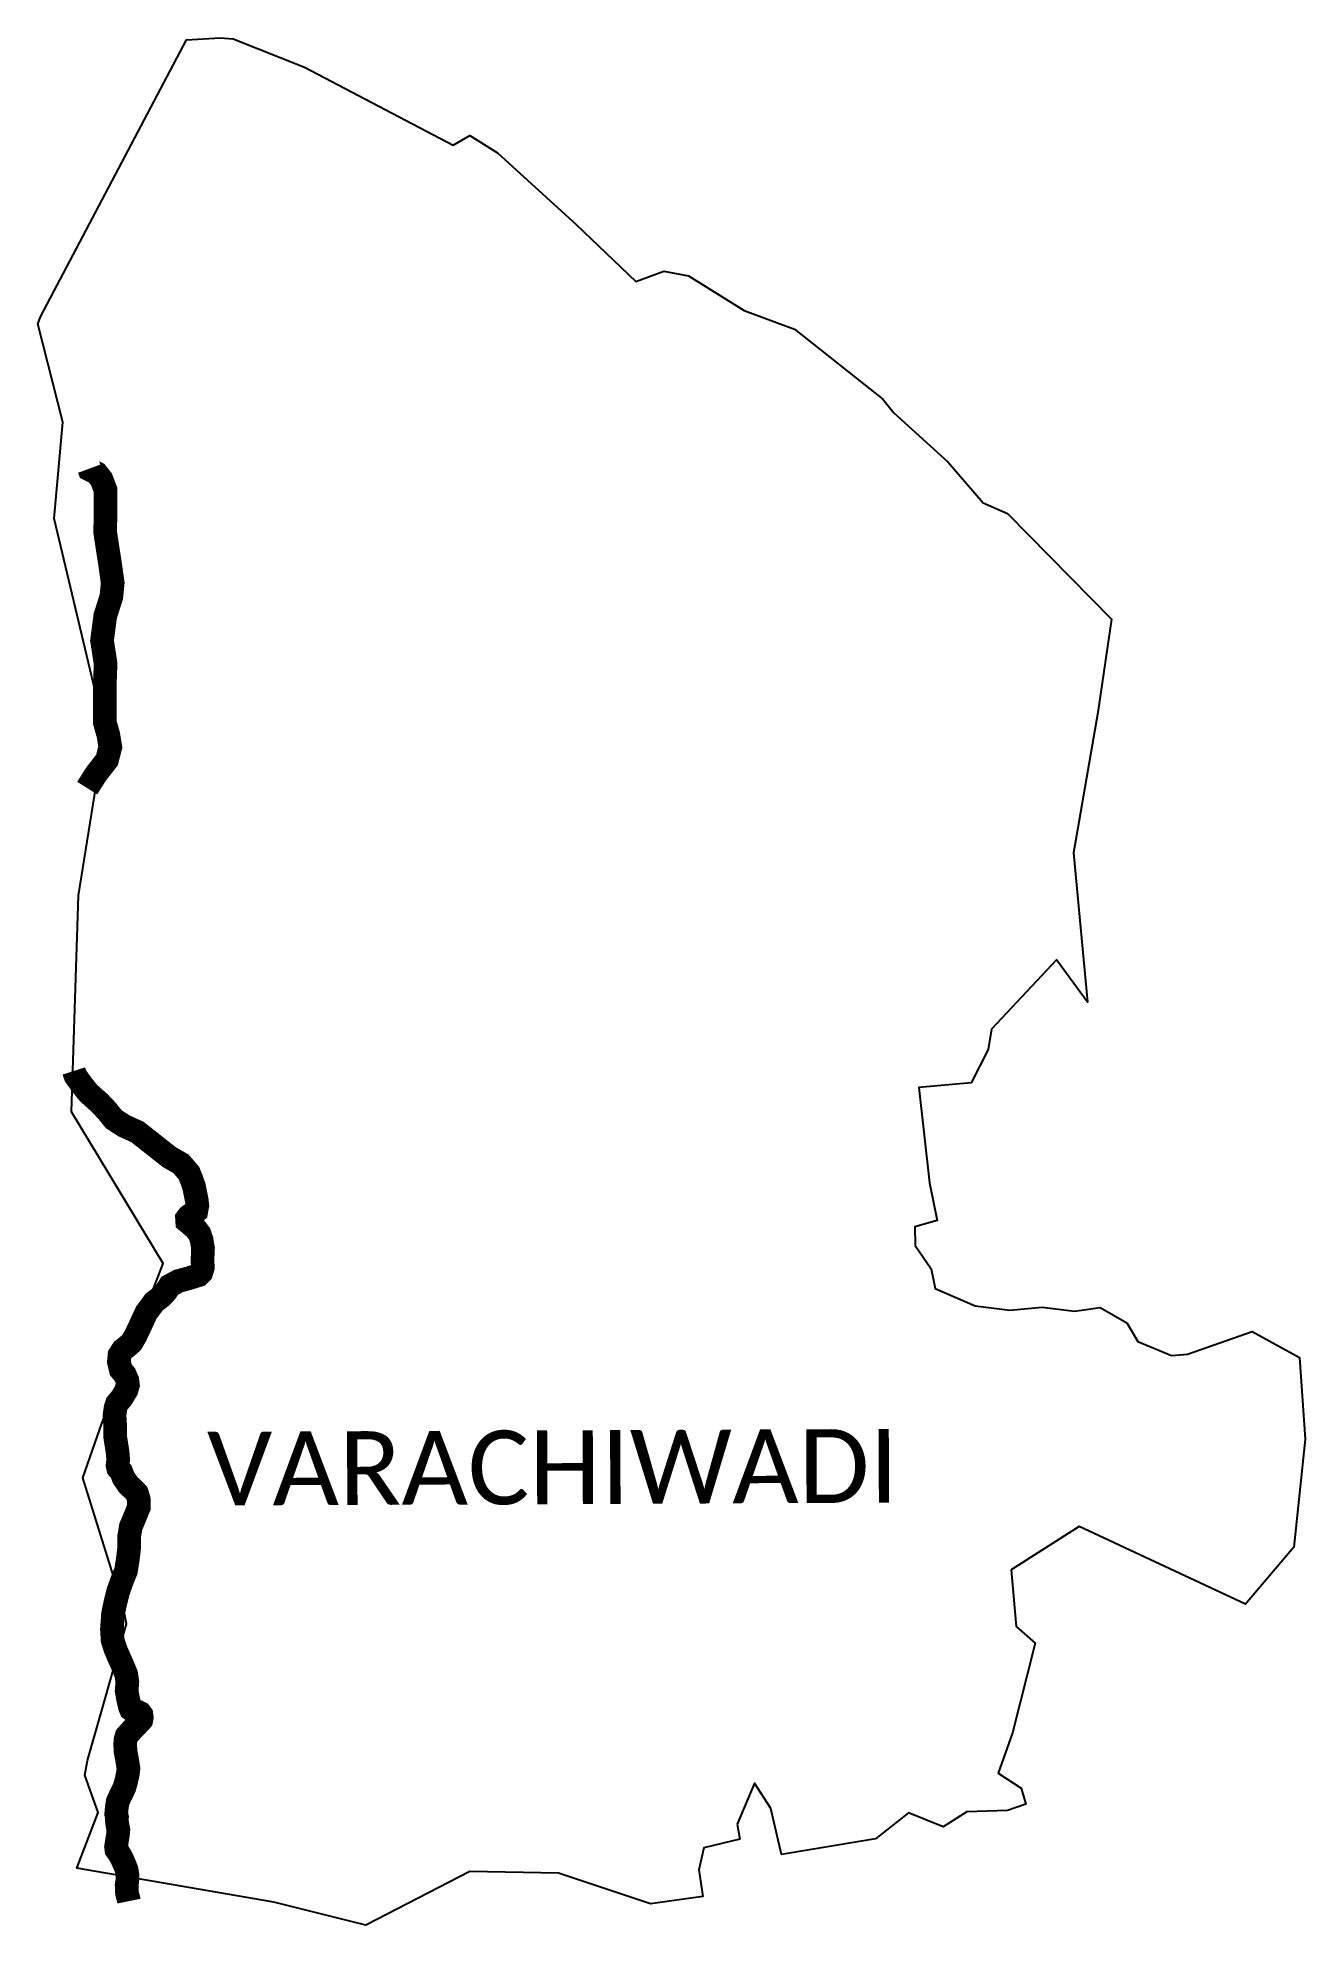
# Model space of a CAD drawing. Header units: metres. Extents: x 318300 to 321956, y 1850997 to 1876470.
# Drawn here: x 319276 to 321956, y 1850997 to 1854987 of the extents above; entities outside this region: 1.
import ezdxf

# ---------------------------------------------------------------- set-up
doc = ezdxf.new("R2010")
doc.units = ezdxf.units.M
for name, color, linetype in [('NATURALLY PROTECTED', 3, 'Continuous'), ('village', 3, 'Continuous'), ('VILLAGE NAME', 250, 'Continuous')]:
    doc.layers.add(name, color=color, linetype=linetype)
doc.styles.get("Standard").update_dxf_attribs({"font": 'Cambria Math.ttf'})

msp = doc.modelspace()

# ---------------------------------------------------------------- linework, layer by layer
at = {"layer": 'NATURALLY PROTECTED', "const_width": 50, "flags": 128}
msp.add_lwpolyline([(318325.5, 1876444.5), (318325.5, 1876444.5)], close=True, dxfattribs=at)
at = {"layer": 'NATURALLY PROTECTED', "color": 116, "true_color": 0x136734, "const_width": 50, "flags": 128}
for points in [[(319385.1, 1854076.1), (319385.8, 1854074.2), (319400.9, 1854066.6), (319410.9, 1854053.9), (319419.8, 1854030.7), (319419.1, 1853940.3), (319428.9, 1853876.8), (319434.9, 1853834.5), (319431.9, 1853805.1), (319419.1, 1853765), (319412.3, 1853712.9), (319419.8, 1853663.8), (319418.3, 1853624.5), (319418, 1853579.9), (319418, 1853540.1), (319425.6, 1853513.6), (319429.8, 1853487.6), (319422.7, 1853460.2), (319399.1, 1853429.9), (319380.9, 1853400.9)], [(319352.7, 1852803.1), (319356, 1852792.8), (319369.9, 1852773.6), (319384, 1852756), (319406.8, 1852735.8), (319422.6, 1852719.1), (319437.4, 1852700.8), (319458.9, 1852686.9), (319487.1, 1852674.1), (319554.6, 1852620.9), (319579.1, 1852606.9), (319596.1, 1852587.1), (319600.2, 1852577.1), (319606.7, 1852558.8), (319612.6, 1852529.5), (319613.8, 1852518.7), (319611.7, 1852507.2), (319604.8, 1852502.5), (319598.2, 1852498.2), (319595, 1852495.6), (319592, 1852491.5), (319592.4, 1852484.9), (319598.9, 1852479.3), (319610, 1852470), (319618.6, 1852458.4), (319623, 1852445.2), (319625.8, 1852428.3), (319624.7, 1852403.9), (319625.4, 1852387.6), (319622.1, 1852377), (319616.5, 1852371.5), (319593.9, 1852364.4), (319573.9, 1852359.1), (319555.5, 1852349.1), (319547.4, 1852336.6), (319536.2, 1852325), (319522.3, 1852314.6), (319516.7, 1852306.5), (319505.9, 1852292.2), (319493.5, 1852265.5), (319483.7, 1852244.4), (319474.8, 1852229.1), (319464.9, 1852220.4), (319456.4, 1852213.7), (319449.2, 1852202.6), (319447.9, 1852188.5), (319451.9, 1852171.6), (319460.5, 1852161.2), (319465.8, 1852149), (319467, 1852139.2), (319464, 1852128.6), (319454, 1852112.1), (319443.8, 1852099.8), (319440.8, 1852090.7), (319438.6, 1852075.1), (319440.1, 1852052.9), (319440, 1852030), (319442.8, 1852012.5), (319445.1, 1851997.9), (319446.5, 1851981.6), (319445.1, 1851969), (319446.5, 1851963.2), (319452.8, 1851956.2), (319457.7, 1851943.1), (319468.2, 1851927.9), (319478.1, 1851918.8), (319486, 1851910.5), (319489.8, 1851898.5), (319490.3, 1851881.2), (319479.7, 1851855.2), (319473.2, 1851840.1), (319469.7, 1851819.6), (319469.7, 1851795.6), (319467, 1851772.5), (319462.8, 1851746.1), (319454.8, 1851726.6), (319446.5, 1851703.2), (319440.3, 1851678.3), (319435.5, 1851655.5), (319433.2, 1851623.2), (319434.6, 1851599.7), (319440.6, 1851581.2), (319447.1, 1851565.8), (319455.4, 1851547.4), (319463.4, 1851527.9), (319465.8, 1851511.3), (319464.3, 1851492.6), (319467.6, 1851474.4), (319471.4, 1851458.4), (319473.3, 1851454), (319476.9, 1851451.4), (319486.6, 1851449.1), (319492.6, 1851446.2), (319495.6, 1851442.2), (319496.4, 1851436.8), (319495.3, 1851431.1), (319488, 1851423.2), (319478.3, 1851413.2), (319464.1, 1851397.2), (319461.8, 1851389.1), (319461.3, 1851379.9), (319461.8, 1851365.6), (319465.1, 1851347.9), (319467.2, 1851335.1), (319468.2, 1851328.7), (319466.7, 1851316.6), (319463.3, 1851301.9), (319459.6, 1851288.4), (319450.9, 1851270.8), (319445.4, 1851258.5), (319443.5, 1851246.5), (319442.2, 1851232.8), (319444, 1851225.5), (319443.5, 1851218.6), (319444.8, 1851209.6), (319446.9, 1851199.2), (319446, 1851188.9), (319444.1, 1851177.6), (319441.9, 1851163.1), (319442.7, 1851157), (319446.8, 1851151.4), (319453.4, 1851140.3), (319459.7, 1851126), (319464.1, 1851114.9), (319466, 1851103.9), (319465.8, 1851092), (319464.3, 1851082.5), (319465.1, 1851064.8), (319468.1, 1851053.7), (319469.2, 1851048.3)]]:
    msp.add_lwpolyline(points, dxfattribs=at)
at = {"layer": 'village', "flags": 128}
msp.add_lwpolyline([(320755.5, 1851211.1), (320760.7, 1851179)], dxfattribs=at)
at = {"layer": 'village', "color": 3, "true_color": 0x00ff00}
for points in [[(320760.7, 1851179, 0), (320684.8, 1851160.8, 0), (320674.4, 1851114.8, 0), (320682.7, 1851058.2, 0), (320571.7, 1851042.5, 0), (320377.3, 1851107.1, 0), (320189.8, 1851111.1, 0), (319970.2, 1850997.3, 0), (319775.3, 1851046.4, 0), (319359.1, 1851118, 0), (319404, 1851235.8, 0), (319376, 1851314.6, 0), (319381.4, 1851345.6, 0), (319463.9, 1851634.4, 0), (319457.4, 1851667.6, 0), (319371.7, 1851943.1, 0), (319412.5, 1852060.1, 0), (319541.5, 1852395.8, 0), (319347.4, 1852716.5, 0), (319362.3, 1853174, 0), (319418.1, 1853520.9, 0), (319311.3, 1853971, 0), (319329.6, 1854174.5, 0), (319276.3, 1854382.2, 0), (319282.6, 1854398.3, 0), (319590.7, 1854982.4, 0), (319661.8, 1854987, 0), (319689.8, 1854984.6, 0), (319840.5, 1854925, 0), (320154.9, 1854760.1, 0), (320189.7, 1854780.3, 0), (320248.2, 1854743.6, 0), (320415.1, 1854592.1, 0), (320541.3, 1854471.9, 0), (320600.1, 1854493.4, 0), (320652.5, 1854483.6, 0), (320770, 1854410.7, 0), (320876.7, 1854371.2, 0), (321062.9, 1854222.7, 0), (321086.3, 1854193.9, 0), (321200.4, 1854090.4, 0), (321275.4, 1854004.2, 0), (321326.5, 1853981.5, 0), (321546.9, 1853757.9, 0), (321517.6, 1853560.8, 0), (321466.7, 1853264, 0), (321496, 1852948.7, 0), (321430.6, 1853037.6, 0), (321292.8, 1852891.4, 0), (321286, 1852848.2, 0), (321250, 1852777.7, 0), (321139.1, 1852768.1, 0), (321161.8, 1852566.3, 0), (321178, 1852487.1, 0), (321130.9, 1852473.6, 0), (321131.8, 1852434, 0)], [(321131.8, 1852434, 0), (321165.1, 1852384.7, 0), (321173.7, 1852342.9, 0), (321258.7, 1852306.7, 0), (321332, 1852297.2, 0), (321400.1, 1852304.1, 0), (321468.4, 1852295.5, 0), (321522.8, 1852303, 0), (321579.3, 1852270.4, 0), (321602.6, 1852231, 0), (321673.8, 1852201.3, 0), (321707.2, 1852204.7, 0), (321844, 1852252.7, 0), (321943.9, 1852197.5, 0), (321956.4, 1852024.6, 0), (321932.3, 1851796.7, 0), (321829.8, 1851676.1, 0), (321478.6, 1851840.5, 0), (321334.3, 1851748.8, 0), (321345.1, 1851628.7, 0), (321385.2, 1851593.9, 0), (321337.2, 1851403.9, 0), (321307.1, 1851318.5, 0), (321355.5, 1851286.8, 0), (321365.9, 1851253.1, 0), (321327.1, 1851240.2, 0), (321240.7, 1851237.3, 0), (321190.6, 1851205.4, 0), (321117.2, 1851235.3, 0), (321047.8, 1851180, 0), (320848.8, 1851147, 0), (320826.6, 1851244, 0), (320792, 1851297.4, 0), (320755.5, 1851211.1, 0)]]:
    msp.add_polyline3d(points, dxfattribs=at)

# ---------------------------------------------------------------- texts
at = {"layer": 'VILLAGE NAME', "insert": (319634.2, 1852040.3), "char_height": 155.989, "attachment_point": 1, "rotation": 0.2435}
msp.add_mtext_dynamic_manual_height_columns('{\\fCalibri|b0|i0|c0|p34;VARACHIWADI}', width=2190.592, gutter_width=779.9, heights=[0], dxfattribs=at)

doc.saveas('drawing.dxf')
